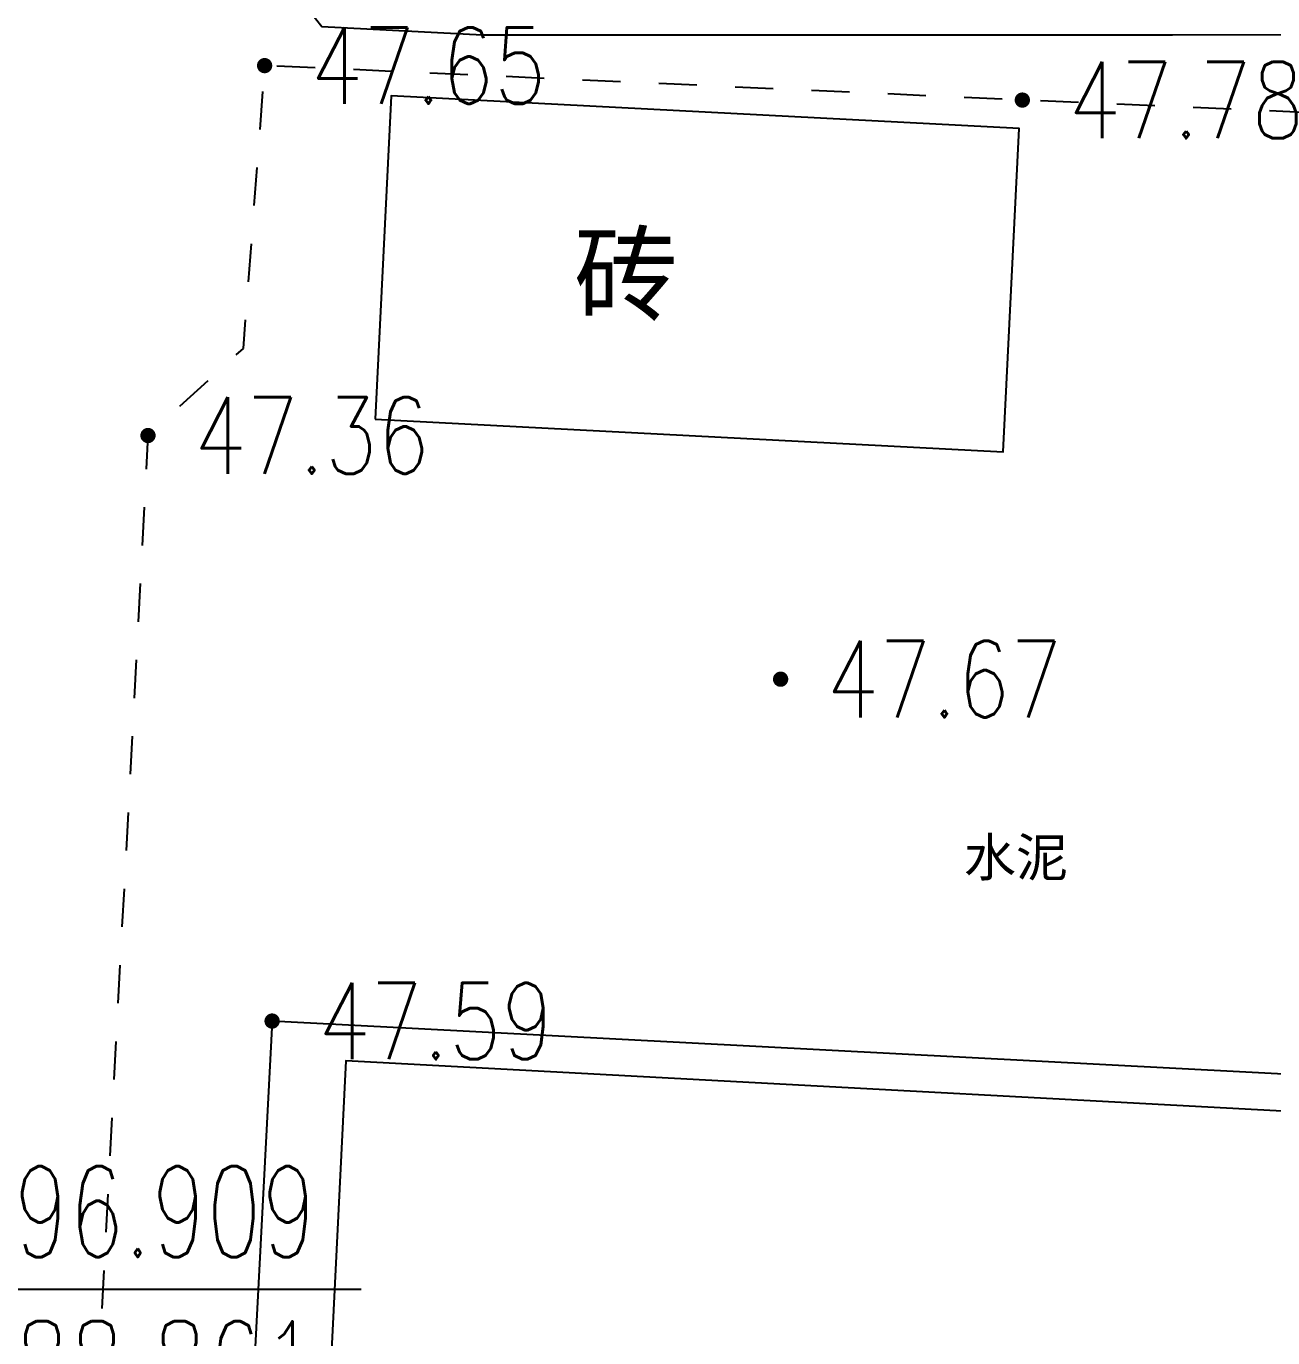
# Model space of a CAD drawing. Extents: x 39624947 to 39626627, y 3418539 to 3418836.
# Drawn here: x 39625968.07 to 39626000.69, y 3418688.09 to 3418722.41 of the extents above; entities that cross this region are included whole.
import ezdxf
from ezdxf.enums import TextEntityAlignment as Align

# ---------------------------------------------------------------- set-up
doc = ezdxf.new("R2010")
doc.units = 0
doc.linetypes.add('X6', pattern=[2, 1, -1])
doc.layers.get('0').update_dxf_attribs({"linetype": 'CONTINUOUS'})
for name, color, linetype in [('1-新建道路', 30, 'CONTINUOUS'), ('DIM_COOR', 3, 'CONTINUOUS'), ('DLSS', 4, 'CONTINUOUS'), ('GCD', 7, 'CONTINUOUS'), ('JMD', 6, 'CONTINUOUS'), ('PUB_WALL', 9, 'CONTINUOUS'), ('ZJ', 7, 'CONTINUOUS')]:
    doc.layers.add(name, color=color, linetype=linetype)
doc.styles.add('_TCH_DIM', font='SIMPLEX', dxfattribs={"bigfont": 'GBCBIG'})
doc.styles.add('HZ', font='rs.shx', dxfattribs={"width": 0.8, "bigfont": 'hztxt.shx'})
doc.styles.add('等线体', font='simhei.ttf')

# ---------------------------------------------------------------- blocks, each defined once
blk = doc.blocks.new('EWQEQW')
at = {"layer": 'DIM_COOR', "color": 3, "linetype": 'Continuous'}
blk.add_line((78.299, 27.115), (101.267, 27.115), dxfattribs=at)
at = {"layer": 'DIM_COOR', "color": 7, "linetype": 'Continuous', "style": '_TCH_DIM', "width": 0.705882}
for s, p in [('X=3418696.909', (81.667, 27.955)), ('Y=39622788.861', (80.387, 23.895))]:
    blk.add_text(s, height=2.38, dxfattribs=at).set_placement(p)
blk = doc.blocks.new('GC200')
at = {"linetype": 'Continuous', "const_width": 0.2, "flags": 128}
blk.add_lwpolyline([(-0.1, 0, 1), (0.1, 0, 1)], format="xyb", close=True, dxfattribs=at)
blk = doc.blocks.new('111133333777777')
at = {"layer": 'GCD', "linetype": 'Continuous'}
blk.add_lwpolyline([(39623353.772, 3418717.391), (39623334.155, 3418717.254), (39623331.952, 3418716.497), (39623331.608, 3418715.259), (39623332.102, 3418714.634), (39623336.307, 3418714.413), (39623354.364, 3418714.413), (39623365.131, 3418714.433), (39623366.639, 3418714.533), (39623367.09, 3418715.499), (39623366.349, 3418716.111), (39623365.253, 3418717.013), (39623363.577, 3418717.077)], close=True, dxfattribs=at)
ref = blk.add_blockref('GC200', (39623350.436, 3418712.704, 47.777), dxfattribs=at)
ref.add_attrib('height', '47.78', dxfattribs={"linetype": 'Continuous', "height": 2, "style": 'HZ', "width": 0.8}).set_placement((39623351.636, 3418712.704, 47.777), align=Align.MIDDLE_LEFT)
ref = blk.add_blockref('GC200', (39623344.11, 3418697.549, 47.671), dxfattribs=at)
ref.add_attrib('height', '47.67', dxfattribs={"color": 252, "linetype": 'Continuous', "height": 2, "style": 'HZ', "width": 0.8}).set_placement((39623345.31, 3418697.549, 47.671), align=Align.MIDDLE_LEFT)
at = {"layer": 'PUB_WALL', "color": 252, "ltscale": 0.01}
ref = blk.add_blockref('GC200', (39623330.606, 3418713.606, 47.653), dxfattribs=at)
ref.add_attrib('height', '47.65', dxfattribs={"layer": 'GCD', "color": 252, "linetype": 'Continuous', "height": 2, "style": 'HZ', "width": 0.8}).set_placement((39623331.806, 3418713.606, 47.653), align=Align.MIDDLE_LEFT)
ref = blk.add_blockref('GC200', (39623327.554, 3418703.926, 47.358), dxfattribs=at)
ref.add_attrib('height', '47.36', dxfattribs={"layer": 'GCD', "color": 252, "linetype": 'Continuous', "height": 2, "style": 'HZ', "width": 0.8}).set_placement((39623328.754, 3418703.926, 47.358), align=Align.MIDDLE_LEFT)
ref = blk.add_blockref('GC200', (39623330.802, 3418688.603, 47.592), dxfattribs=at)
ref.add_attrib('height', '47.59', dxfattribs={"layer": 'GCD', "color": 252, "linetype": 'Continuous', "height": 2, "style": 'HZ', "width": 0.8}).set_placement((39623332.002, 3418688.603, 47.592), align=Align.MIDDLE_LEFT)

msp = doc.modelspace()

# ---------------------------------------------------------------- linework, layer by layer
at = {"layer": '1-新建道路', "flags": 128}
msp.add_lwpolyline([(39626010.822, 3418693.363), (39626010.809, 3418694.475), (39625974.5, 3418696.379), (39625970.576, 3418621.173), (39625972.87, 3418619.125), (39626004.112, 3418617.612), (39626006.854, 3418618.244), (39626010.822, 3418693.363)], dxfattribs=at)
at = {"layer": 'DLSS', "linetype": 'X6', "elevation": 51.487, "flags": 128}
msp.add_lwpolyline([(39625992.347, 3418595.689), (39625991.514, 3418596.852), (39625990.918, 3418601.716), (39625992.261, 3418605.279), (39625998.584, 3418612.75), (39626010.705, 3418612.277), (39626016.154, 3418719.515), (39625994.134, 3418720.48), (39625974.304, 3418721.382), (39625973.739, 3418713.978), (39625971.252, 3418711.702), (39625969.327, 3418675.313), (39625966.129, 3418614.604), (39625985.489, 3418613.511), (39625987.319, 3418610.425), (39625987.163, 3418599.922), (39625987.1, 3418591.693)], dxfattribs=at)
at = {"layer": 'JMD', "linetype": 'Continuous', "flags": 128}
for points in [[(39625977.199, 3418712.126), (39625993.631, 3418711.274), (39625994.051, 3418719.737), (39625977.619, 3418720.589)], [(39626005.267, 3418620.413), (39626008.886, 3418693.594), (39625976.427, 3418695.339), (39625972.808, 3418622.158)]]:
    msp.add_lwpolyline(points, close=True, dxfattribs=at)

# ---------------------------------------------------------------- block references
at = {"linetype": 'Continuous'}
for name, p in [('111133333777777', (2643.698, 7.776)), ('EWQEQW', (39625875.564, 3418662.248))]:
    msp.add_blockref(name, p, dxfattribs=at)

# ---------------------------------------------------------------- texts
at = {"layer": 'JMD', "linetype": 'Continuous', "style": '等线体'}
msp.add_text('砖', height=2, dxfattribs=at).set_placement((39625985.125, 3418715.931), align=Align.MIDDLE_RIGHT)
at = {"layer": 'ZJ', "linetype": 'Continuous', "style": '等线体'}
msp.add_text('水泥', height=1, dxfattribs=at).set_placement((39625993.965, 3418700.683), align=Align.MIDDLE)

doc.saveas('drawing.dxf')
